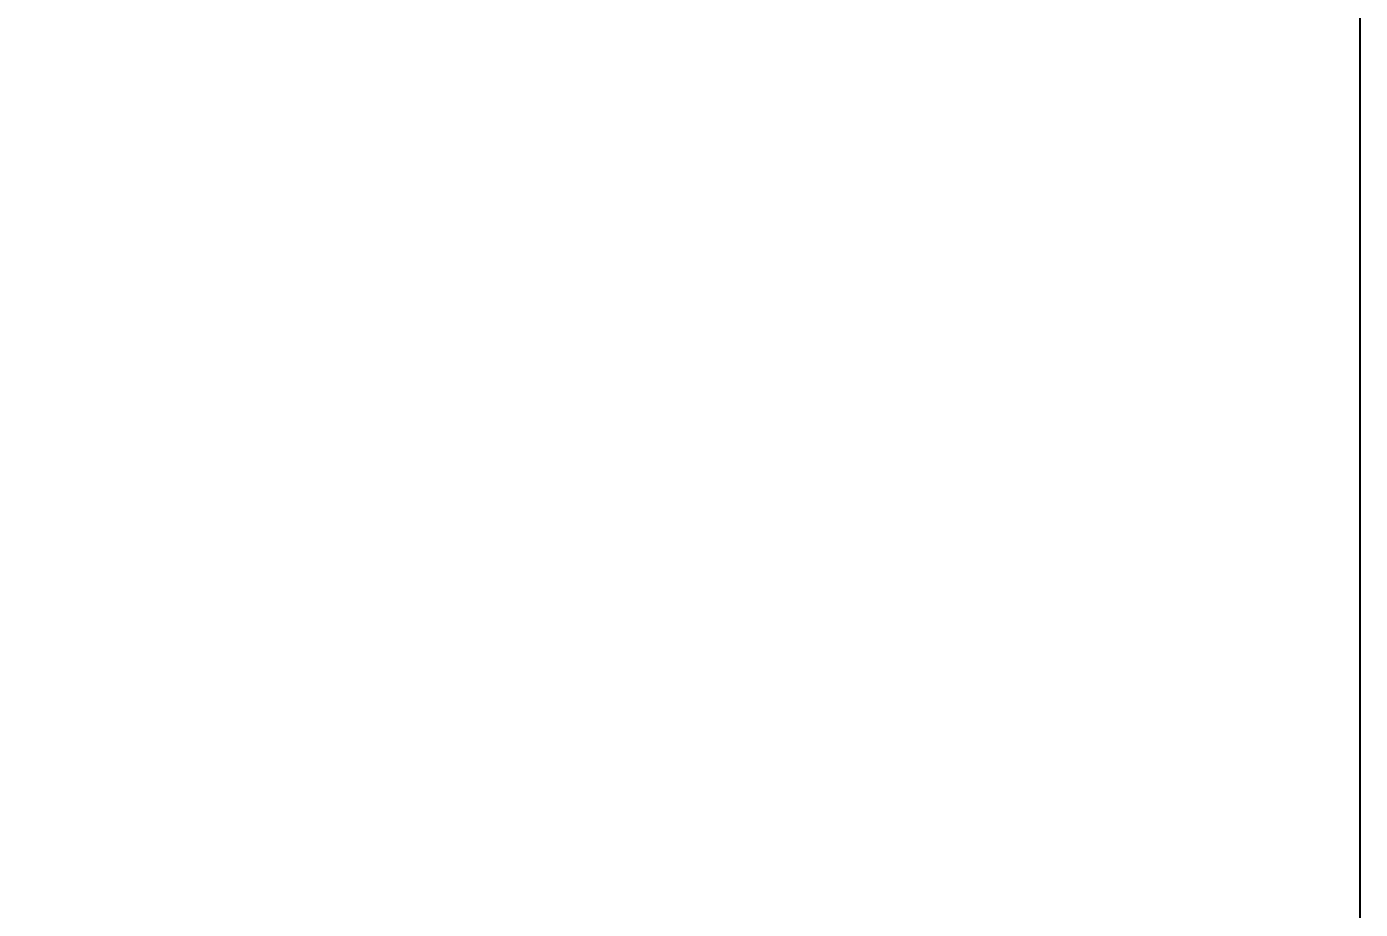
# Model space of a CAD drawing. Header units: millimetres. Extents: x 0 to 210, y 0 to 297.
# Drawn here: x 62.58 to 71.16, y 222.03 to 227.71 of the extents above; entities that cross this region are included whole.
import ezdxf

# ---------------------------------------------------------------- set-up
doc = ezdxf.new("R2010")
doc.units = ezdxf.units.MM
doc.header["$LTSCALE"] = 19.36
doc.layers.get('0').update_dxf_attribs({"linetype": 'CONTINUOUS'})
doc.styles.get("Standard").update_dxf_attribs({"font": 'simplex.shx', "width": 0.8})
doc.dimstyles.new('DIMSTYLE_1', dxfattribs={"dimtxt": 3, "dimasz": 3, "dimexe": 2, "dimexo": 0.35, "dimgap": 0.75, "dimtad": 1, "dimzin": 0, "dimdsep": 46, "dimtxsty": 'Standard', "dimcen": 0.09, "dimazin": 0, "dimtp": 0.01, "dimtm": 0.01, "dimtfac": 1, "dimtofl": 0, "dimtmove": 0, "dimatfit": 3, "dimfxl": 0, "dimtolj": 1, "dimtzin": 0, "dimarcsym": 0})

# ---------------------------------------------------------------- blocks, each defined once
blk = doc.blocks.new('_FILLED')
at = {"color": 0, "linetype": 'ByBlock'}
blk.add_solid([(0, 0), (-1, 0.1333), (-1, -0.1333)], dxfattribs=at)
blk = doc.blocks.new('*D02')
at = {"color": 2}
for p, q in [((60.9636, 245.2776), (60.9636, 246.5276)), ((71.1636, 245.2776), (71.1636, 246.5276)), ((60.9636, 221.691), (60.9636, 245.2776)), ((71.1636, 221.691), (71.1636, 245.2776)), ((66.0636, 244.5276), (39.3493, 244.5276)), ((60.9636, 244.5276), (66.0636, 244.5276)), ((71.1636, 244.5276), (66.0636, 244.5276))]:
    blk.add_line(p, q, dxfattribs=at)
at = {"color": 2, "xscale": 3, "yscale": 3, "zscale": 3, "rotation": 180}
blk.add_blockref('_FILLED', (60.9636, 244.5276), dxfattribs=at)
at = {"color": 2, "xscale": 3, "yscale": 3, "zscale": 3}
blk.add_blockref('_FILLED', (71.1636, 244.5276), dxfattribs=at)

msp = doc.modelspace()

# ---------------------------------------------------------------- dimensions: what is measured, and where the dimension line sits
at = {"color": 2}
dim = msp.add_linear_dim(base=(71.1636, 244.5276), p1=(60.9636, 221.341), p2=(71.1636, 221.341), text='10.20', dimstyle='DIMSTYLE_1', dxfattribs=at)
dim.commit()
dim.dimension.update_dxf_attribs({"geometry": '*D02', "text_midpoint": (39.3493, 244.5276), "dimtype": 160})

doc.saveas('drawing.dxf')
